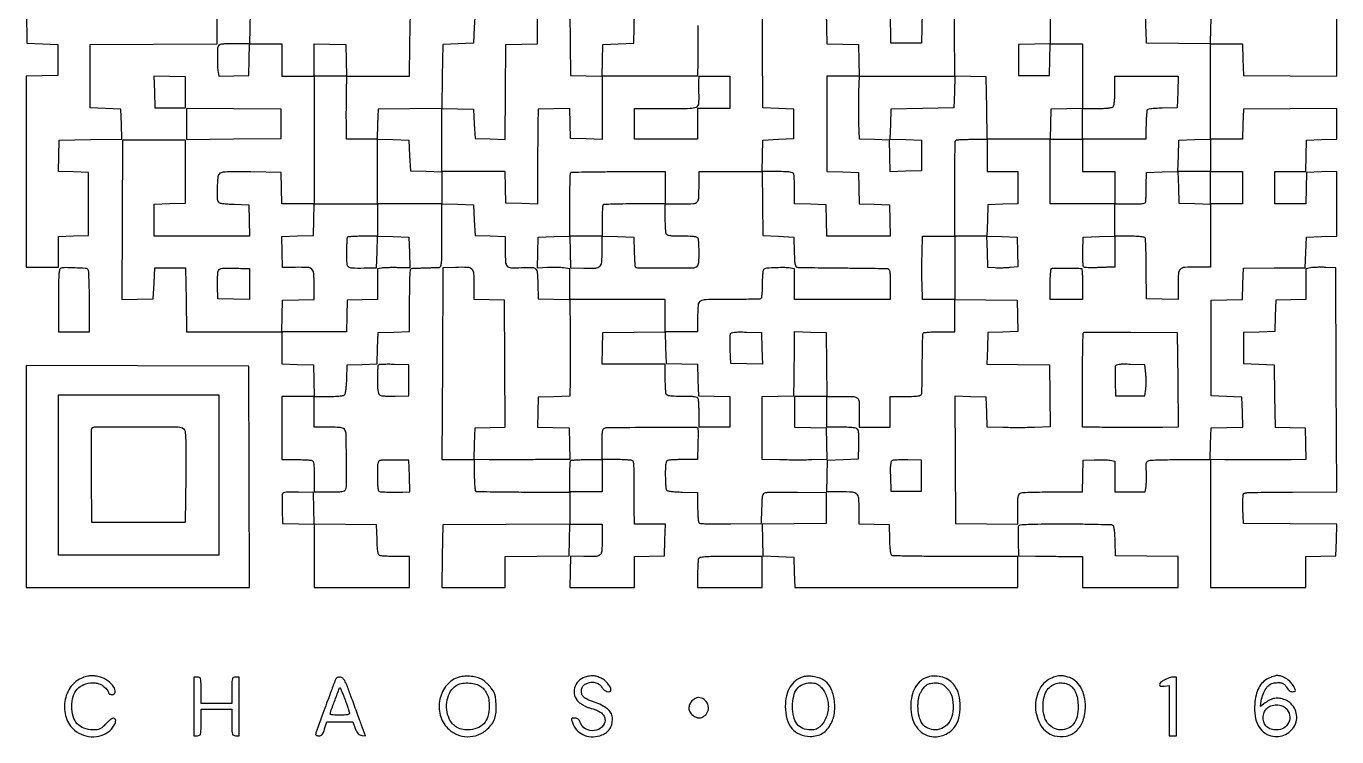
# Model space of a CAD drawing. Extents: x 179 to 1071, y 112 to 1107.
# Drawn here: x 179 to 1071, y 112 to 596 of the extents above; entities that cross this region are included whole.
import ezdxf

# ---------------------------------------------------------------- set-up
doc = ezdxf.new("R2010")
doc.units = 0

msp = doc.modelspace()

# ---------------------------------------------------------------- linework, layer by layer
for points in [[(723.5, 605.5), (723.783492, 594.783492), (724.066984, 584.066984), (734.783492, 583.783492), (745.5, 583.5), (745.783832, 572.75), (746.067663, 562), (735.033832, 562), (724, 562), (724, 529.533832), (724, 497.067663), (734.75, 496.783832), (745.5, 496.5), (745.783481, 485.784613), (746.066961, 475.069227), (756.283481, 474.784613), (766.5, 474.5), (766.783832, 463.75), (767.067663, 453), (745.567663, 453), (724.067663, 453), (723.783832, 463.75), (723.5, 474.5), (712.75, 474.783832), (702, 475.067663), (702, 484.452044, 0.005972), (701.955693, 488.161644, 0.007852), (701.821697, 491.544413, 0.005942), (701.632085, 494.36267, 0.07196), (701.393011, 495.418213, 0.205485), (700.600474, 496.232706, 0.062919), (698.908208, 496.697521, 0.03028), (695.946379, 496.940479, 0.005326), (690.359179, 497), (679.932337, 497), (680.216168, 507.75), (680.5, 518.5), (691, 519), (701.5, 519.5), (701.5, 529.5), (701.5, 539.5), (691, 540), (680.5, 540.5), (680.239403, 583.716061), (679.978806, 626.932122)], [(331.5, 605.5), (331.216168, 594.75), (330.932337, 584), (320.533556, 584, 0.004731), (314.632571, 583.944169, 0.035207), (311.839872, 583.694097, 0.088112), (310.335863, 583.16974, 0.190307), (309.574558, 582.23491, 0.070426), (309.16352, 579.792241, 0.007886), (309.105211, 574.142919, 0.010009), (309.250557, 568.43709, 0.033398), (309.670042, 564.715977), (310.173856, 561.931953), (320.336928, 562.215977), (330.5, 562.5), (330.783832, 573.25), (331.067663, 584), (342.033832, 584), (353, 584), (353, 573), (353, 562), (364, 562), (375, 562), (375, 518.5), (375, 475), (364.033832, 475), (353.067663, 475), (352.783832, 485.75), (352.5, 496.5), (332.002301, 496.771494, 0.002045), (319.988193, 496.881486, 0.017809), (314.65261, 496.718443, 0.040311), (311.692576, 496.280943, 0.179932), (310.252301, 495.330365, 0.141543), (309.351692, 492.864306, 0.011301), (309.026995, 485.861331, 0.011495), (309.021796, 478.858511, 0.136812), (309.800347, 476.288805, 0.199883), (310.589, 475.737468, 0.01918), (312.944063, 475.315749, 0.019108), (316.199826, 474.987032, 0.00836), (320.535034, 474.788805), (330.5, 474.5), (330.783832, 463.75), (331.067663, 453), (298.533832, 453), (266, 453), (266, 463.966168), (266, 474.932337), (276.75, 475.216168), (287.5, 475.5), (287.5, 497), (287.5, 518.5), (266, 518.5), (244.5, 518.5), (244.241371, 464.216081), (243.982742, 409.932162), (254.741371, 410.216081), (265.5, 410.5), (266, 421), (266.5, 431.5), (277, 431.5), (287.5, 431.5), (287.769502, 409.75), (288.039005, 388), (320.519502, 388), (353, 388), (353, 377.033832), (353, 366.067663), (363.75, 365.783832), (374.5, 365.5), (374.783832, 354.75), (375.067663, 344), (364.033832, 344), (353, 344), (353, 322.5), (353, 301), (362.418213, 301, -0.005951), (366.140776, 300.955695, -0.007831), (369.534475, 300.821697, -0.005915), (372.361889, 300.632106, -0.07203), (373.418213, 300.393011, -0.205218), (374.23239, 299.601595, -0.063068), (374.69735, 297.913621, -0.030363), (374.940414, 294.960143, -0.005351), (375, 289.393011), (375, 279), (385.393011, 279, 0.005351), (390.960143, 279.059586, 0.030363), (393.913621, 279.30265, 0.063068), (395.601595, 279.76761, 0.205218), (396.393011, 280.581787, 0.092035), (397.082732, 284.311621, 0.002469), (396.988198, 301.079487, 0.002013), (396.739749, 318.093092, 0.118746), (395.964816, 321.065741, 0.136247), (394.97615, 322.101327, 0.091172), (393.431565, 322.675502, 0.038385), (390.714599, 322.940782, 0.005149), (384.964816, 323), (375, 323), (375, 333.5), (375, 344), (384.877555, 344, 0.00775), (389.465038, 344.07111, 0.021862), (392.661716, 344.310401, 0.027915), (394.855494, 344.69658, 0.163434), (395.837437, 345.304124, 0.131421), (396.277004, 346.259099, 0.010763), (396.687053, 348.999888, 0.013854), (397.019842, 352.34104, 0.010217), (397.209882, 356.054124), (397.5, 365.5), (407.716519, 365.784613), (417.933039, 366.069227), (418.216519, 376.784613), (418.5, 387.5), (429.25, 387.783832), (440, 388.067663), (440, 409.533832, -0.002568), (440.055089, 420.259889, -0.011882), (440.266145, 426.458527, -0.011426), (440.590663, 430.473579, -0.35337), (441.25, 431.136287, -0.01653), (442.082962, 431.199333, -0.001096), (444.482813, 431.296087, -0.001584), (447.344678, 431.396108, -0.001183), (450.5, 431.488906, 0.001146), (453.691423, 431.582527, 0.001417), (456.664062, 431.684983, 0.001162), (459.160667, 431.783926, 0.010522), (460.25, 431.852619, 0.312073), (461.249695, 432.676042, 0.049103), (461.727972, 435.324407, 0.018446), (461.956075, 440.546541, 0.001691), (462, 453.533832), (462, 475.067663), (472.75, 474.783832), (483.5, 474.5), (484, 464), (484.5, 453.5), (494.75, 453.215017), (505, 452.930034), (505, 442.940266, 0.015392), (505.232838, 435.378243, 0.179967), (506.410368, 432.724939, 0.195301), (508.989826, 431.600011, 0.018616), (516, 431.682248, -0.013947), (523.304461, 431.836136, -0.193945), (525.695726, 430.8533, -0.182371), (526.813485, 428.459941, -0.012083), (527.215131, 420.7397), (527.5, 410.5), (538.21299, 410.216544), (548.925979, 409.933087), (549.21299, 388.216544, -0.001729), (549.302151, 379.079664, -0.00154), (549.332725, 369.584389, -0.001545), (549.307528, 361.046971, -0.004783), (549.217562, 355.283503), (548.935124, 344.067005), (538.217562, 343.783503), (527.5, 343.5), (527.215394, 333.284183), (526.930789, 323.068365), (537.715394, 322.784183), (548.5, 322.5), (548.783832, 311.75), (549.067663, 301), (539.283832, 300.989367, 0.000597), (534.647721, 300.978789, 0.000287), (528.702126, 300.954706, 0.000285), (522.499957, 300.922489, 0.000408), (517, 300.886304, -0.001173), (511.464508, 300.858358, -0.000792), (505.150999, 300.8513, -0.000798), (499.047262, 300.863891, -0.001591), (494.216168, 300.896937), (483.932337, 301), (484.216168, 311.75), (484.5, 322.5), (494.760596, 322.7851), (505.021193, 323.0702), (504.760596, 366.2851), (504.5, 409.5), (494.25, 409.784983), (484, 410.069966), (484, 419.999799, 0.018385), (483.714843, 427.752275, 0.190058), (482.352383, 430.578778, 0.180404), (479.390744, 431.792788, 0.01627), (471.243181, 431.788833), (462.5, 431.5), (462.242758, 366.25), (461.985517, 301), (472.992758, 301), (484, 301), (484, 290.559017, 0.008442), (484.068278, 286.515425, 0.012899), (484.277094, 283.013819, 0.007412), (484.56731, 280.126686, 0.229458), (484.9433, 279.535043, 0.133926), (485.747699, 279.297357, 0.000579), (494.879286, 279.115787, 0.002752), (505.278188, 278.978315, 0.001726), (517.4433, 278.926457), (549, 278.900863), (549, 267.961054), (549, 257.021245), (505.75, 256.760623), (462.5, 256.5), (462.230112, 235.25), (461.960225, 214), (483.480112, 214), (505, 214), (505, 224.480498), (505, 234.960995), (526.75, 235.230498), (548.5, 235.5), (548.783832, 246.25), (549.067663, 257), (560.033832, 257), (571, 257), (571, 246.606989, -0.012791), (570.794762, 238.585248, -0.195994), (569.642485, 236.126443, -0.183009), (567.064971, 235.08659, -0.010906), (558.524293, 235.089685), (549.5, 235.289825), (549.216168, 224.644912), (548.932337, 214), (570.966168, 214), (593, 214), (593, 224.465017), (593, 234.930034), (603.25, 235.215017), (613.5, 235.5), (613.783832, 246.25), (614.067663, 257), (603.533832, 257), (593, 257), (592.905133, 267.75, -0.001128), (592.873119, 272.623851, -0.000676), (592.855971, 278.415424, -0.000676), (592.854492, 284.179654, -0.001177), (592.870992, 288.962083, 0.007104), (592.830855, 293.738102, 0.019964), (592.622009, 297.073424, 0.022901), (592.278536, 299.373225, 0.205491), (591.715859, 300.19677, 0.117117), (590.829819, 300.503135, 0.007), (587.993096, 300.74692, 0.010204), (584.573455, 300.922577, 0.007336), (580.75, 300.984687), (571, 301), (571, 311.393011, -0.005351), (571.059586, 316.960143, -0.030363), (571.30265, 319.913621, -0.063068), (571.76761, 321.601595, -0.205218), (572.581787, 322.393011, -0.090721), (575.163116, 322.877312, -0.000363), (604.735819, 322.989344, -0.000184), (634.904728, 323.070625, -0.198215), (636.083333, 322.587487, -0.195794), (636.245504, 322.207851, -0.001928), (636.285267, 319.186075, -0.005961), (636.276071, 315.675605, -0.003785), (636.185662, 311.587487), (635.871323, 301), (626.517449, 301, 0.005991), (622.819538, 300.955691, 0.007872), (619.446625, 300.821697, 0.005967), (616.636623, 300.632065, 0.071896), (615.581787, 300.393011, 0.19467), (614.780298, 299.644942, 0.069116), (614.312224, 298.117276, 0.033827), (614.069372, 295.475625, 0.00643), (614.015313, 290.643011, 0.007667), (614.076365, 287.053911, 0.01058), (614.248711, 283.83567, 0.007459), (614.488206, 281.169273, 0.115972), (614.788357, 280.308205, 0.203525), (615.574104, 279.767283, 0.018199), (617.990067, 279.365112, 0.018521), (621.324269, 279.059111, 0.008043), (625.773044, 278.888212), (636, 278.660013), (636.015313, 269.080006, 0.007788), (636.079933, 265.317789, 0.010713), (636.26306, 261.94082, 0.00763), (636.517879, 259.144013, 0.115361), (636.837204, 258.22917, 0.230932), (637.904588, 257.572759, 0.012869), (641.908791, 257.285113, 0.012029), (648.071549, 257.150006, 0.002701), (658.571891, 257.22917), (679.5, 257.5), (679.784869, 267.7397, -0.004124), (680.012707, 274.055001, -0.045906), (680.354294, 276.550081, -0.136997), (681.045047, 277.814181, -0.140303), (682.284869, 278.523411, -0.055026), (683.854707, 278.730055, -0.002238), (689.57743, 278.824279, -0.003889), (696.368311, 278.852853, -0.002744), (704, 278.783711), (723.5, 278.5), (723.5, 268), (723.5, 257.5), (701.716367, 257.230404), (679.932734, 256.960808), (680.216367, 246.230404), (680.5, 235.5), (691, 235), (701.5, 234.5), (701.784983, 224.25), (702.069966, 214), (778.034983, 214), (854, 214), (854, 224.5), (854, 235), (811.75, 235.015313, -0.001703), (795.46619, 235.076689, -0.002721), (781.555149, 235.252233, -0.000555), (769.327854, 235.486659, -0.137313), (768.288805, 235.800347, -0.199883), (767.737468, 236.589, -0.01918), (767.315749, 238.944063, -0.019108), (766.987032, 242.199826, -0.00836), (766.788805, 246.535034), (766.5, 256.5), (756.25, 256.784983), (746, 257.069966), (746, 266.999799, 0.017854), (745.723942, 274.728168, 0.190437), (744.388411, 277.508694, 0.173978), (741.452885, 278.757246, 0.014411), (733.03191, 279), (723.932337, 279), (724.216168, 289.75), (724.5, 300.5), (735, 301), (745.5, 301.5), (745.788859, 310.850715, 0.009044), (745.84141, 314.957683, 0.018924), (745.703614, 318.150171, 0.020746), (745.412685, 320.513859, 0.132968), (744.916414, 321.600715, 0.154085), (743.875583, 322.271246, 0.035127), (741.794146, 322.685192, 0.024181), (738.653266, 322.929838, 0.007345), (733.877555, 323), (724, 323), (724, 333.5), (724, 344), (734.432612, 344, -0.011126), (742.286888, 343.825198, -0.165694), (744.809935, 342.838147, -0.207988), (745.916223, 340.601614, -0.018938), (745.988454, 334.240655, 0.002367), (745.936179, 331.841122, 0.002191), (745.904983, 329.378505, 0.002185), (745.896396, 327.18603, 0.00733), (745.9181, 325.75), (746, 323), (756.5, 323), (767, 323), (767, 333.5), (767, 344), (777.393011, 344, 0.005548), (782.847127, 344.060521, 0.028856), (785.845765, 344.300585, 0.056089), (787.591489, 344.745678, 0.213844), (788.369202, 345.519741, 0.083016), (788.603245, 346.66985, 0.001854), (788.781072, 352.332118, 0.00414), (788.910111, 358.979916, 0.002782), (788.952381, 366.576708, -0.002787), (788.994503, 374.133165, -0.004325), (789.123586, 380.65189, -0.00141), (789.299584, 386.278283, -0.130606), (789.535207, 387.056967, -0.229468), (790.126712, 387.432853, -0.007408), (793.013867, 387.722984, -0.012896), (796.515436, 387.931742, -0.00844), (800.559017, 388), (811, 388), (811, 399.019888), (811, 410.039775), (832.25, 409.769888), (853.5, 409.5), (853.783473, 398.785353), (854.066946, 388.070705), (843.783473, 387.785353), (833.5, 387.5), (833.216371, 376.769986), (832.932742, 366.039971), (854.216371, 365.769986), (875.5, 365.5), (875.769629, 344.338997), (876.039257, 323.177994), (865.269629, 322.838997, -0.004764), (860.370632, 322.731502, -0.002808), (854.515836, 322.691718, -0.002808), (848.666157, 322.717677, -0.004802), (843.78428, 322.813661), (833.068561, 323.127322), (832.78428, 333.313661), (832.5, 343.5), (821.739352, 343.78394), (810.978704, 344.067879), (811.239352, 300.78394), (811.5, 257.5), (832.75, 257.230112), (854, 256.960225), (854, 267.363481, -0.003777), (854.049424, 273.905666, -0.046669), (854.31856, 276.379193, -0.144899), (854.986643, 277.633395, -0.133718), (856.25, 278.369714, -0.056178), (857.845984, 278.61027, -0.002325), (863.630687, 278.799577, -0.00401), (870.499162, 278.937273, -0.002833), (878.216168, 278.986345), (897.932337, 279), (898.216168, 289.75), (898.5, 300.5), (906, 300.80649, -0.008667), (909.109769, 300.879612, -0.00841), (912.251562, 300.846169, -0.008349), (915.012596, 300.724159, -0.030569), (916.75, 300.511177), (920, 299.909374), (920, 289.454687), (920, 279), (930.372192, 279), (940.744384, 279), (941.240606, 282.75, 0.020239), (941.413553, 284.643411, 0.007234), (941.511592, 287.354508, 0.007164), (941.533497, 290.334585, 0.008407), (941.466288, 293.158963, -0.00749), (941.364576, 297.127075, -0.066355), (941.576942, 298.861018, -0.160581), (942.184633, 299.803224, -0.104734), (943.347873, 300.395308, -0.056676), (944.885355, 300.625916, -0.002168), (950.669375, 300.807096, -0.003862), (957.526973, 300.939151, -0.00271), (965.25, 300.986345), (985, 301), (985, 257.5), (985, 214), (1017.5, 214), (1050, 214), (1050, 224.465017), (1050, 234.930034), (1060.25, 235.215017), (1070.5, 235.5), (1070.783689, 246.235907), (1071.067378, 256.971814), (1039.283689, 257.235907), (1007.5, 257.5), (1007.215017, 267.75, -0.007246), (1007.156709, 272.132423, -0.017746), (1007.274931, 275.354413, -0.015192), (1007.514241, 277.679927, -0.341876), (1007.965017, 278.125, 0.009734), (1008.433715, 278.190887, 0.005777), (1008.989724, 278.286719, 0.005779), (1009.542273, 278.395159, 0.009908), (1010, 278.5, -0.058037), (1010.797166, 278.603436, -0.000249), (1019.520585, 278.713281, -0.001216), (1029.431692, 278.809046, -0.000766), (1041.006247, 278.875), (1071.012494, 279), (1070.756247, 355.25), (1070.5, 431.5), (1063.5, 431.807779, 0.009375), (1060.58164, 431.88131, 0.008811), (1057.601562, 431.84799, 0.008811), (1054.961002, 431.725313, 0.029867), (1053.25, 431.512466), (1050, 430.909374), (1050, 420.48967), (1050, 410.069966), (1039.75, 409.784983), (1029.5, 409.5), (1029.216508, 398.783492), (1028.933016, 388.066984), (1018.216508, 387.783492), (1007.5, 387.5), (1007.5, 377), (1007.5, 366.5), (1018, 366), (1028.5, 365.5), (1028.769787, 344.284765), (1029.039573, 323.069529), (1039.269787, 322.784765), (1049.5, 322.5), (1049.783832, 311.75), (1050.067663, 301), (1040.033832, 300.933333, -0.000618), (1035.300166, 300.907731, -0.000304), (1029.275563, 300.88625, -0.000301), (1023.017748, 300.871505, -0.000438), (1017.5, 300.866667, -0.000438), (1011.982252, 300.871505, -0.000301), (1005.724437, 300.88625, -0.000304), (999.699834, 300.907731, -0.000618), (994.966168, 300.933333), (984.932337, 301), (985.216168, 311.75), (985.5, 322.5), (996.284606, 322.784183), (1007.069211, 323.068365), (1006.784606, 333.284183), (1006.5, 343.5), (996, 344), (985.5, 344.5), (985.5, 377), (985.5, 409.5), (996.216508, 409.783492), (1006.933016, 410.066984), (1007.216508, 420.633698), (1007.5, 431.200412), (1028.5, 431.412472), (1049.5, 431.624533), (1050, 442.062266), (1050.5, 452.5), (1060.75, 452.784983), (1071, 453.069966), (1071, 475.069966), (1071, 497.069966), (1060.75, 496.784983), (1050.5, 496.5), (1050.216168, 485.75), (1049.932337, 475), (1039.466168, 475), (1029, 475), (1029, 486), (1029, 497), (1039.466168, 497), (1049.932337, 497), (1050.216168, 507.75), (1050.5, 518.5), (1060.75, 518.784983), (1071, 519.069966), (1071, 529.54903), (1071, 540.028094), (1039.25, 539.764047), (1007.5, 539.5), (1007.215017, 529.25), (1006.930034, 519), (995.965017, 519), (985, 519), (985, 551.5), (985, 584), (995.966168, 584), (1006.932337, 584), (1007.216168, 573.25), (1007.5, 562.5), (1039.25, 562.235953), (1071, 561.971906), (1071, 583.996689), (1071, 606.021473)], [(636.108012, 596.446503, 0.00528), (636.097498, 592.491529, -0.001327), (636.121465, 587.925328, -0.000763), (636.127344, 582.424074, -0.000763), (636.116386, 576.898271, -0.001275), (636.088227, 572.25), (636, 562), (603.5, 562), (571, 562), (571, 540.466168), (571, 518.932337), (560.25, 519.216168), (549.5, 519.5), (549.214647, 529.783473), (548.929295, 540.066946), (538.214647, 539.783473), (527.5, 539.5), (527.296894, 529, 0.00223), (527.21541, 523.524462, 0.000669), (527.139675, 515.185374, 0.000671), (527.079753, 505.826318, 0.000727), (527.046894, 496.716168), (527, 474.932337), (516.25, 475.216168), (505.5, 475.5), (505.216168, 486.25), (504.932337, 497), (483.466168, 497), (462, 497), (462, 486), (462, 475), (440, 475), (418, 475), (418, 464.033832), (418, 453.067663), (428.75, 452.783832), (439.5, 452.5), (439.781553, 441.974646), (440.063106, 431.449292), (431.781553, 431.621779, 0.00581), (428.409301, 431.652825, 0.006287), (425.124894, 431.6036, 0.005954), (422.311657, 431.49251, 0.030065), (420.75, 431.317678), (418, 430.841089), (418, 420.455528), (418, 410.069966), (407.75, 409.784983), (397.5, 409.5), (397.216168, 398.75), (396.932337, 388), (374.932337, 388), (352.932337, 388), (353.216168, 398.75), (353.5, 409.5), (364.25, 409.783832), (375, 410.067663), (375, 419.998648, 0.017952), (374.722203, 427.733478, 0.189539), (373.383025, 430.531217, 0.179112), (370.458594, 431.751344, 0.015715), (362.295316, 431.827825), (353.5, 431.633786), (353.216515, 442.282722), (352.93303, 452.931657), (363.716515, 453.215829), (374.5, 453.5), (374.783832, 464.25), (375.067663, 475), (396.533832, 475), (418, 475), (418, 497), (418, 519), (407.5, 519), (397, 519), (396.914061, 529.75, -0.001818), (396.89273, 534.643724, -0.001066), (396.900982, 540.5, -0.001066), (396.934216, 546.356271, -0.001817), (396.990215, 551.25), (397.152308, 562), (386.076154, 562), (375, 562), (375, 573.033832), (375, 584.067663), (385.75, 583.783832), (396.5, 583.5), (396.783832, 572.75), (397.067663, 562), (418.514329, 562), (439.960995, 562), (440.230498, 583.75), (440.5, 605.5)], [(985.5, 605.5), (985.215971, 594.730592), (984.931943, 583.961185), (963.215971, 584.230592), (941.5, 584.5), (941.234794, 593, -0.009562), (941.12709, 601.924927, -0.173783)]]:
    msp.add_lwpolyline(points, format="xyb")
for points in [[(876, 605.567663), (876, 584.067663), (865.25, 583.783832), (854.5, 583.5), (854.5, 573), (854.5, 562.5), (865, 562.5), (875.5, 562.5), (875.783832, 573.25), (876.067663, 584), (887.033832, 584), (898, 584), (898, 562.033832), (898, 540.067663), (887.25, 539.783832), (876.5, 539.5), (876.215017, 529.25), (875.930034, 519), (854.484905, 519), (833.039775, 519), (832.769888, 540.25), (832.5, 561.5), (821.763809, 561.783692), (811.027617, 562.067383), (810.763809, 594.283692), (810.5, 626.5)], [(179.230112, 605.75), (179.5, 584.5), (190, 584), (200.5, 583.5), (200.5, 573), (200.5, 562.5), (189.75, 562.216168), (179, 561.932337), (179, 496.966168), (179, 432), (190, 432), (201, 432), (201, 442.465017), (201, 452.930034), (211.25, 453.215017), (221.5, 453.5), (221.5, 475), (221.5, 496.5), (211.216527, 496.785353), (200.933054, 497.070705), (201.216527, 507.785353), (201.5, 518.5), (222.784762, 518.769989), (244.069525, 519.039978), (243.784762, 529.269989), (243.5, 539.5), (233, 540), (222.5, 540.5), (222.5, 562), (222.5, 583.5), (265.75, 583.760623), (309, 584.021245), (309, 595.010623), (309, 606)], [(484.5, 605.5), (484, 595), (483.5, 584.5), (473, 584), (462.5, 583.5), (462.230552, 561.769448), (461.961104, 540.038896), (440.230552, 539.769448), (418.5, 539.5), (418.215394, 529.284183), (417.930789, 519.068365), (428.715394, 518.784183), (439.5, 518.5), (440, 508), (440.5, 497.5), (451.25, 497.216168), (462, 496.932337), (462, 518.5), (462, 540.067663), (472.75, 539.783832), (483.5, 539.5), (484, 529.5), (484.5, 519.5), (494.736101, 519.21517), (504.972202, 518.930341), (505.236101, 551.21517), (505.5, 583.5), (516.25, 583.783832), (527, 584.067663), (527, 595.033832), (527, 606)], [(548.960995, 606), (549.230498, 584.25), (549.5, 562.5), (560.215829, 562.216515), (570.931657, 561.93303), (571.215829, 572.716515), (571.5, 583.5), (582, 584), (592.5, 584.5), (592.783635, 595.230591), (593.06727, 605.961183)], [(788.769986, 605.783629), (788.5, 584.5), (778, 584.5), (767.5, 584.5), (767.230112, 605.75)]]:
    msp.add_lwpolyline(points)
for points in [[(266.215822, 551.284178), (266.5, 540.5), (277, 540.5), (287.5, 540.5), (287.5, 551), (287.5, 561.5), (276.715822, 561.784178), (265.931643, 562.068357)], [(288, 529.5), (288, 518.972294), (320.25, 519.236147), (352.5, 519.5), (352.5, 529.5), (352.5, 539.5), (320.25, 539.763853), (288, 540.027706)], [(963.216168, 486.25), (963.5, 475.5), (974.25, 475.216168), (985, 474.932337), (985, 485.966168), (985, 497), (973.966168, 497), (962.932337, 497)], [(179, 289.506286), (179, 214), (255.006326, 214), (331.012652, 214), (330.756326, 289.25), (330.5, 364.5), (254.75, 364.756286), (179, 365.012572)], [(310, 290.5), (310, 236), (255.5, 236), (201, 236), (201, 290.5), (201, 345), (255.5, 345), (310, 345)]]:
    msp.add_lwpolyline(points, close=True)
for points in [[(658, 551), (658, 540), (647, 540), (636, 540), (636, 529.5), (636, 519), (614.5, 519), (593, 519), (593, 529.5), (593, 540), (614.432612, 540, 0.003108), (630.991344, 540.102931, 0.095188), (635.021616, 540.929292, 0.272698), (636.741251, 543.208785, 0.038712), (636.964074, 549.315423, -0.004471), (636.891822, 551.574596, -0.003291), (636.850634, 554.078593, -0.003325), (636.843015, 556.447597, -0.00741), (636.875921, 558.25), (637, 562), (647.5, 562), (658, 562)], [(810.783832, 551.25), (810.5, 540.5), (789, 540), (767.5, 539.5), (767.215394, 529.284183), (766.930789, 519.068365), (777.715394, 518.784183), (788.5, 518.5), (788.5, 508), (788.5, 497.5), (777.784171, 497.216515), (767.068343, 496.93303), (766.784171, 507.716515), (766.5, 518.5), (756.313661, 518.78428), (746.127322, 519.068561), (745.813661, 529.78428, -0.004796), (745.717644, 534.664806, -0.002809), (745.691565, 540.51007, -0.002808), (745.731177, 546.358587, -0.004772), (745.838476, 551.25), (746.176952, 562), (778.622308, 562), (811.067663, 562)], [(962.783832, 551.25), (962.5, 540.5), (952.25, 540.215017, 0.00691), (947.549079, 540.019269, 0.021984), (944.420839, 539.707303, 0.026625), (942.368684, 539.298578, 0.310698), (941.858431, 538.715017, 0.00737), (941.600853, 536.179806, 0.007856), (941.424381, 533.691472, 0.005868), (941.292666, 530.655166, 0.002007), (941.171044, 526.25), (941, 519), (919.5, 519), (898, 519), (898, 508), (898, 497), (909, 497), (920, 497), (920, 486), (920, 475), (930.5, 475, 0.004226), (936.565511, 475.051263, 0.036659), (939.252776, 475.294279, 0.1079), (940.57789, 475.82115, 0.232766), (941.109715, 476.75, 0.009007), (941.159536, 477.866332, 0.000834), (941.22841, 480.629687, 0.001074), (941.297974, 483.925493, 0.000842), (941.359715, 487.5), (941.5, 496.5), (952.216508, 496.783492), (962.933016, 497.066984), (963.216508, 507.783492), (963.5, 518.5), (974.25, 518.783832), (985, 519.067663), (985, 508.033832), (985, 497), (996, 497), (1007, 497), (1007, 486), (1007, 475), (996, 475), (985, 475), (985, 453.5), (985, 432), (975.934259, 432, 0.014523), (967.533064, 431.755934, 0.174932), (964.604835, 430.502522, 0.18964), (963.27376, 427.712596, 0.017585), (963, 419.930985), (963, 409.932337), (952.25, 410.216168), (941.5, 410.5), (941.38082, 430.63382, 0.003169), (941.285248, 438.431055, 0.004865), (941.09401, 445.181209, 0.00179), (940.852713, 450.973759, 0.127779), (940.571803, 451.88382, 0.21528), (939.847277, 452.372226, 0.01611), (937.433472, 452.704582, 0.017838), (934.175119, 452.929566, 0.008317), (929.940983, 453), (920, 453), (920, 442.5), (920, 432), (916.75, 431.928155, 0.002292), (915.057468, 431.882975, 0.000692), (912.486064, 431.798976, 0.000693), (909.602445, 431.696783, 0.000753), (906.798303, 431.589285, -0.00985), (904.152285, 431.536027, -0.01308), (901.746061, 431.597956, -0.010398), (899.759044, 431.742638, -0.115533), (899.010073, 431.993775, -0.221917), (898.538934, 432.712155, -0.017117), (898.28033, 435.06485, -0.018183), (898.154831, 438.290488, -0.007895), (898.211769, 442.582645), (898.5, 452.5), (909.25, 452.783832), (920, 453.067663), (920, 464.033832), (920, 475), (898, 475), (876, 475), (876, 497), (876, 519), (887, 519), (898, 519), (898, 529.5), (898, 540), (907.8, 540, 0.008695), (912.071747, 540.074295, 0.018472), (915.369558, 540.311224, 0.019349), (917.799696, 540.671932, 0.150969), (918.8, 541.2, 0.150969), (919.328068, 542.200304, 0.019349), (919.688776, 544.630442, 0.018472), (919.925705, 547.928253, 0.008695), (920, 552.2), (920, 562), (941.533832, 562), (963.067663, 562)], [(833, 508), (833, 497), (843.5, 497), (854, 497), (854, 486.034983), (854, 475.069966), (843.75, 474.784983), (833.5, 474.5), (833.216527, 463.785353), (832.933054, 453.070705), (843.216527, 452.785353), (853.5, 452.5), (853.78342, 442.391609), (854.066839, 432.283218), (848.78342, 431.715855, -0.011874), (846.39765, 431.516829, -0.007318), (843.583255, 431.390526, -0.007337), (840.795686, 431.347207, -0.013035), (838.5, 431.405078), (833.5, 431.661665), (833.216168, 442.330833), (832.932337, 453), (821.966168, 453), (811, 453), (811, 431.5), (811, 410), (800.033832, 410), (789.067663, 410), (788.783832, 420.25, -0.004692), (788.697181, 424.984411, -0.002561), (788.675138, 430.79375, -0.002552), (788.713112, 436.698016, -0.004056), (788.812384, 441.75), (789.124768, 453), (800.062384, 453), (811, 453), (811, 485.333333, -0.00193), (811.04803, 497.777167, -0.00312), (811.195833, 508.364583, -0.000554), (811.394704, 517.697021, -0.193094), (811.666667, 518.333333, -0.178563), (812.245497, 518.600197, -0.004516), (815.172917, 518.804167, -0.009111), (818.658388, 518.951724, -0.006022), (822.666667, 519), (833, 519)], [(614, 486), (614, 475), (624.883369, 475, 0.012204), (633.226269, 475.20366, 0.197977), (635.714658, 476.374267, 0.177077), (636.798314, 479.013049, 0.009397), (636.986345, 488.25), (637, 497), (658.480498, 497), (679.960995, 497), (680.230498, 475.25), (680.5, 453.5), (691, 453), (701.5, 452.5), (701.784983, 442.25, 0.004763), (702.000036, 436.490501, 0.035883), (702.322312, 433.785517, 0.095904), (702.873599, 432.411423, 0.234535), (703.784983, 431.868466, 0.015478), (705.083295, 431.809232, 0.000194), (713.368089, 431.691168, 0.000571), (722.95327, 431.569242, 0.000374), (734, 431.449607, -0.000191), (745.084228, 431.333624, -0.000284), (754.789062, 431.222849, -0.000121), (763.093411, 431.121332, -0.005895), (764.75, 431.081141, -0.151336), (766.017209, 430.637954, -0.183118), (766.694497, 429.585335, -0.04914), (766.955727, 427.248406, -0.00328), (767, 420.5), (767, 410), (734.5, 410), (702, 410), (702, 420.420545), (702, 430.841089), (699.25, 431.308357, 0.040034), (695.361315, 431.652559, 0.011275), (689.268116, 431.56548, 0.007125), (683.133463, 431.251794, 0.122669), (681.23354, 430.644336, 0.200749), (680.668297, 429.854234, 0.025945), (680.303185, 427.763405, 0.021994), (680.070119, 424.743529, 0.008261), (680, 420.5, -0.009372), (679.931814, 416.86254, -0.014177), (679.723498, 413.703099, -0.008832), (679.432875, 411.115719, -0.225643), (679.058718, 410.53629, -0.131045), (678.278426, 410.300914, -0.001294), (672.387329, 410.125433, -0.004139), (665.574963, 409.996579, -0.002658), (657.669406, 409.954545, 0.003766), (641.501787, 409.832769, 0.133915), (637.925334, 408.799269, 0.244598), (636.320176, 406.142371, 0.015533), (636.013655, 396.75), (636, 388), (624.966168, 388), (613.932337, 388), (614.216168, 377.25), (614.5, 366.5), (625.216508, 366.216508), (635.933016, 365.933016), (636.216508, 355.216508), (636.5, 344.5), (647.25, 344.216168), (658, 343.932337), (658, 333.466168), (658, 323), (647.5, 323), (637, 323), (637, 331.918213, 0.006277), (636.955669, 335.449196, 0.008159), (636.821697, 338.68135, 0.006338), (636.631778, 341.373807, 0.070946), (636.393011, 342.418213, 0.204366), (635.605154, 343.231384, 0.063541), (633.93074, 343.696802, 0.030628), (631.003676, 343.940206, 0.005432), (625.5, 344, -0.005432), (619.996324, 344.059794, -0.030628), (617.06926, 344.303198, -0.063541), (615.394846, 344.768616, -0.204366), (614.606989, 345.581787, -0.07203), (614.367894, 346.638111, -0.005915), (614.178303, 349.465525, -0.007831), (614.044305, 352.859224, -0.005951), (614, 356.581787), (614, 366), (592.466168, 366), (570.932337, 366), (571.216168, 376.75), (571.5, 387.5), (592.75, 387.769888), (614, 388.039775), (614, 399.028468), (614, 410.017161), (592.25, 409.965783, -0.000274), (583.134479, 409.949254, -0.00025), (573.73125, 409.942069, -0.00025), (565.325668, 409.944052, -0.000811), (559.75, 409.957202), (549, 410), (549, 420.438727), (549, 430.877454), (544.75, 431.473534, 0.021494), (542.649769, 431.676547, 0.008551), (539.756135, 431.781569, 0.008444), (536.625754, 431.788732, 0.010508), (533.717693, 431.685118), (526.935386, 431.300623), (527.217693, 441.900311), (527.5, 452.5), (538.25, 452.783832), (549, 453.067663), (549, 474.367165, -0.002928), (549.048092, 482.580156, -0.004657), (549.195833, 489.605771, -0.001225), (549.396113, 495.711387, -0.189769), (549.666667, 496.333333, -0.192996), (550.302543, 496.605252, -0.00057), (559.488542, 496.804167, -0.003167), (569.914556, 496.951968, -0.00196), (582.166667, 497), (614, 497)], [(571.666667, 474.333333, 0.178563), (571.399803, 473.754503, 0.004516), (571.195833, 470.827083, 0.009111), (571.048276, 467.341612, 0.006022), (571, 463.333333), (571, 453), (559.966168, 453), (548.932337, 453), (549.216168, 442.26702), (549.5, 431.534039), (558.444855, 431.336119, 0.014564), (566.634, 431.393474, 0.180789), (569.458405, 432.567171, 0.190587), (570.743085, 435.277813, 0.016483), (571, 443.069015), (571, 453.067663), (581.75, 452.783832), (592.5, 452.5), (592.831495, 442.501838, 0.003665), (592.987871, 438.640214, 0.005738), (593.18483, 435.32142, 0.001909), (593.397961, 432.468558, 0.178617), (593.568832, 432.097835, 0.198585), (595.042316, 431.486409, 0.000728), (614.106498, 431.490119, 0.001111), (632.796202, 431.5625, 0.118197), (635.25, 432.166623, 0.146938), (636.146469, 433.033276, 0.081244), (636.67086, 434.477073, 0.039357), (636.934432, 436.917575, 0.007227), (637, 441.453396, 0.006668), (636.955641, 444.779332, 0.008541), (636.821697, 447.83856, 0.006839), (636.631409, 450.387512, 0.069666), (636.393011, 451.418213, 0.204366), (635.605154, 452.231384, 0.063541), (633.93074, 452.696802, 0.030628), (631.003676, 452.940206, 0.005432), (625.5, 453, -0.005432), (619.996324, 453.059794, -0.030628), (617.06926, 453.303198, -0.063541), (615.394846, 453.768616, -0.204366), (614.606989, 454.581787, -0.07203), (614.367894, 455.638111, -0.005915), (614.178303, 458.465525, -0.007831), (614.044305, 461.859224, -0.005951), (614, 465.581787), (614, 475), (593.166667, 475, 0.002993), (585.132422, 474.951903, 0.004756), (578.257292, 474.804167, 0.001277), (572.287675, 474.603799, 0.189545)], [(397.666667, 452.333333, 0.177249), (397.400158, 451.759125, 0.004969), (397.195833, 448.993753, 0.009584), (397.048296, 445.691465, 0.00637), (397, 441.900721, 0.011561), (397.171912, 434.466603, 0.20429), (398.193591, 432.347651, 0.175943), (400.494204, 431.454891, 0.008167), (409, 431.408013), (417.5, 431.5), (417.783832, 442.25), (418.067663, 453), (408.200498, 453, 0.006305), (404.370948, 452.951708, 0.009496), (401.03598, 452.804167, 0.004883), (398.241734, 452.599907, 0.177495)], [(202.75, 431.289119, 0.272722), (201.751498, 430.30815, 0.045503), (201.275503, 427.548748, 0.018204), (201.045339, 422.257466, 0.001767), (201, 409.426676), (201, 388), (211.5, 388), (222, 388), (222, 408.940983, 0.003257), (221.938292, 418.41464, 0.009572), (221.728543, 424.932171, 0.006189), (221.42525, 429.687546, 0.239728), (220.889204, 430.568476, 0.124114), (219.113507, 431.130649, 0.004984), (212.304847, 431.469154, 0.007408), (205.68448, 431.633984, 0.063617)], [(326.25, 431.128012), (331, 431), (331, 420.466168), (331, 409.932337), (320.25, 410.216168), (309.5, 410.5), (309.211167, 419.243181, -0.010535), (309.169604, 422.71971, -0.013298), (309.284432, 425.934118, -0.011402), (309.511812, 428.59945, -0.096571), (309.866177, 429.743181, -0.155497), (310.940375, 430.783284, -0.094385), (312.65879, 431.263567, -0.026257), (316.03947, 431.371184, -0.001566)], [(897.25, 431.060653, -0.365021), (897.551456, 430.762027, -0.004807), (897.779688, 427.933442, -0.01103), (897.946033, 424.530185, -0.006695), (898, 420.5), (898, 410), (887, 410), (876, 410), (876, 420.416667, -0.008224), (876.068487, 424.580407, -0.014892), (876.281922, 427.981357, -0.009559), (876.582499, 430.664112, -0.286844), (876.996752, 431.166667, -0.081344), (878.108687, 431.346564, -0.000826), (886.101252, 431.317924, -0.002564), (893.497125, 431.241279, -0.016302)], [(679.784178, 376.715822), (680.068357, 365.931643), (669.284178, 366.215822), (658.5, 366.5), (658.210159, 375.924983, -0.005535), (658.137174, 379.634259, -0.007531), (658.158783, 382.980936, -0.005233), (658.248144, 385.773814, -0.081166), (658.442274, 386.710164, -0.236652), (659.172333, 387.376284, -0.043922), (661.012272, 387.724596, -0.025951), (664.049899, 387.868732, -0.005823), (669.232115, 387.785181), (679.5, 387.5)], [(723.769502, 365.75), (724.039005, 344), (713.019502, 344), (702, 344), (702, 333.533832), (702, 323.067663), (712.75, 322.783832), (723.5, 322.5), (723.783485, 311.784171), (724.06697, 301.068343), (713.783485, 300.784171, -0.004715), (709.002406, 300.697158, -0.002491), (703.069211, 300.674697, -0.002478), (696.996921, 300.712063, -0.003828), (691.75, 300.81054), (680, 301.121081), (680, 322.526709), (680, 343.932337), (690.75, 344.216168), (701.5, 344.5), (701.677892, 355.5, 0.000736), (701.751286, 360.492621, 0.000438), (701.82471, 366.436501, 0.000438), (701.887493, 372.359856, 0.000759), (701.927892, 377.283832), (702, 388.067663), (712.75, 387.783832), (723.5, 387.5)], [(962.763853, 355.25), (963.027706, 323), (952.763853, 322.926805, -0.00126), (944.527276, 322.888824, -0.000694), (934.455126, 322.881746, -0.00058), (922.339842, 322.904102, -0.000334), (907.75, 322.957682), (898, 323), (898, 354.833333, -0.002001), (898.049029, 367.086392, -0.003231), (898.199888, 377.515513, -0.000593), (898.402981, 386.698691, -0.192864), (898.680468, 387.347135, -0.194926), (899.328722, 387.621499, -0.000608), (908.434599, 387.750224, -0.003285), (918.778546, 387.815907, -0.002034), (930.930468, 387.763802), (962.5, 387.5)], [(418.699448, 365.366114, 0.174545), (418.42056, 364.773397, 0.005931), (418.205463, 362.166431, 0.010534), (418.050713, 359.03601, 0.007082), (418, 355.455778, 0.008159), (418.071977, 351.045061, 0.025371), (418.319499, 348.082853, 0.036445), (418.73626, 346.097914, 0.15069), (419.399285, 345.083586, 0.132968), (420.486141, 344.587315, 0.020746), (422.849829, 344.296386, 0.018924), (426.042317, 344.15859, 0.009044), (430.149285, 344.211141), (439.5, 344.5), (439.5, 355), (439.5, 365.5), (429.449448, 365.782781, 0.006672), (425.547259, 365.840477, 0.010046), (422.145783, 365.777033, 0.005301), (419.300668, 365.636532, 0.183378)], [(920.44275, 364.711405, 0.081149), (920.248444, 363.774362, 0.00524), (920.158923, 360.981301, 0.007536), (920.137209, 357.634347, 0.00554), (920.210159, 353.924983), (920.5, 344.5), (930.5, 344.5), (940.5, 344.5), (941.08534, 348.886315, 0.022863), (941.269448, 350.99849, 0.010307), (941.326793, 353.780045, 0.01018), (941.266834, 356.724741, 0.013684), (941.08534, 359.386315), (940.5, 365.5), (930.732592, 365.786422, 0.006215), (925.820487, 365.869374, 0.027145), (922.9185, 365.724677, 0.046335), (921.158442, 365.373938, 0.232847)], [(223.453816, 321.740243, 0.089548), (223.261817, 320.729866, 0.000598), (223.19019, 311.747155, 0.00234), (223.168607, 301.460077, 0.00149), (223.235201, 289.490243), (223.5, 258.5), (255.5, 258.5), (287.5, 258.5), (287.765726, 289.5, 0.001225), (287.879013, 308.006621, 0.012082), (287.71941, 315.793845, 0.024457), (287.315418, 320.099227, 0.201729), (286.324597, 321.75, 0.157681), (282.495237, 323.016106, 0.001671), (254.221233, 323.106234, 0.001077), (225.335041, 323.03952, 0.309316)], [(419.75, 300.328083, 0.194519), (418.828773, 299.629012, 0.092714), (418.306364, 298.208976, 0.036871), (418.056246, 295.553468, 0.005051), (418, 289.985693, 0.009063), (418.069327, 286.161326, 0.013756), (418.281203, 282.842866, 0.008353), (418.576429, 280.119345, 0.226913), (418.957287, 279.526398, 0.121482), (420.247189, 279.110653, 0.007502), (424.297703, 278.887604, 0.010325), (429.338105, 278.790019, 0.00632), (435.283832, 278.872858), (440.067663, 279), (439.783832, 289.75), (439.5, 300.5), (430.5, 300.651407, 0.005154), (426.925513, 300.674691, 0.006569), (423.629687, 300.618886, 0.005222), (420.874884, 300.507225, 0.053537)], [(571, 290), (571, 279), (560, 279), (549, 279), (549, 289.333333, -0.006022), (549.048276, 293.341612, -0.009111), (549.195833, 296.827083, -0.004516), (549.399803, 299.754503, -0.178563), (549.666667, 300.333333, -0.178563), (550.245497, 300.600197, -0.004516), (553.172917, 300.804167, -0.009111), (556.658388, 300.951724, -0.006022), (560.666667, 301), (571, 301)], [(768.211769, 300.1713, 0.194409), (767.60482, 299.304382, 0.033527), (767.279413, 297.284794, 0.023597), (767.138468, 294.191727, 0.006852), (767.211769, 289.417355), (767.5, 279.5), (778, 279.5), (788.5, 279.5), (788.5, 290), (788.5, 300.5), (779, 300.753945, 0.008497), (775.267186, 300.790269, 0.011674), (771.912207, 300.687545, 0.00849), (769.137493, 300.490389, 0.12262)], [(353.442274, 277.710164, 0.081166), (353.248144, 276.773814, 0.005233), (353.158783, 273.980936, 0.007531), (353.137174, 270.634259, 0.005535), (353.210159, 266.924983), (353.5, 257.5), (364.25, 257.216168), (375, 256.932337), (375, 235.466168), (375, 214), (407.5, 214), (440, 214), (440, 224.5), (440, 235), (430.25, 235.015313, -0.007309), (426.426877, 235.077211, -0.010173), (423.008274, 235.252233, -0.006962), (420.172107, 235.495095, -0.117226), (419.288805, 235.800347, -0.199883), (418.737468, 236.589, -0.01918), (418.315749, 238.944063, -0.019108), (417.987032, 242.199826, -0.00836), (417.788805, 246.535034), (417.5, 256.5), (396.283631, 256.76979), (375.067262, 257.03958), (374.783631, 267.76979), (374.5, 278.5), (364.232115, 278.785181, 0.005823), (359.049899, 278.868732, 0.025951), (356.012272, 278.724596, 0.043922), (354.172333, 278.376284, 0.236652)], [(854.428774, 255.674983, 0.081654), (854.239658, 254.758353, 0.005045), (854.154817, 251.970602, 0.007376), (854.136178, 248.631743, 0.005394), (854.210159, 244.924983), (854.5, 235.5), (866, 235.320067, 0.000633), (871.148269, 235.246037, 0.000405), (877.132812, 235.172407, 0.000406), (882.998777, 235.10975, 0.000758), (887.75, 235.070067), (898, 235), (898, 224.5), (898, 214), (930.5, 214), (963, 214), (963, 224.480112), (963, 234.960225), (941.75, 235.230112), (920.5, 235.5), (920.211195, 245.464966, 0.00836), (920.012968, 249.800174, 0.019108), (919.684251, 253.055937, 0.01918), (919.262532, 255.411, 0.199883), (918.711195, 256.199653, 0.135333), (917.690432, 256.512156, 0.000975), (908.666882, 256.747767, 0.003618), (898.29667, 256.923247, 0.002299), (886.218615, 256.984687, 0.001608), (869.895267, 256.940185, 0.008809), (861.079686, 256.732462, 0.007835), (855.419669, 256.410368, 0.290771)], [(636.606989, 233.418213, 0.070946), (636.368222, 232.373807, 0.006338), (636.178303, 229.68135, 0.008159), (636.044331, 226.449196, 0.006277), (636, 222.918213), (636, 214), (658, 214), (680, 214), (680, 224.5), (680, 235), (658.606989, 235, 0.002045), (646.485827, 234.950434, 0.015901), (640.835307, 234.724422, 0.030015), (637.662537, 234.303854, 0.258697)], [(217.5, 152.497852, 0.151823), (209.472216, 146.505643, 0.118804), (205.299286, 136.403839, 0.116356), (206.146715, 125.338012, 0.141735), (211.90317, 116.73493, 0.095737), (217.949478, 113.363869, 0.088242), (224.997022, 112.358537, 0.091404), (231.745496, 113.843799, 0.113313), (236.949441, 117.595198, 0.04285), (238.922232, 120.273353, 0.087222), (239.876992, 122.697246, 0.177349), (239.634456, 124.303978, 0.27405), (238.459945, 125, 0.139005), (237.639653, 124.767457, 0.022493), (236.25453, 123.825, 0.023345), (234.684522, 122.53154, 0.018643), (233.114781, 121, -0.019254), (230.793343, 118.740582, -0.075945), (229.131745, 117.647772, -0.08261), (227.291614, 117.147771, -0.025313), (224.404836, 117.003738, -0.088175), (218.326975, 118.088749, -0.121884), (213.757888, 121.182042, -0.11374), (210.953485, 126.236005, -0.070136), (210, 133, -0.070304), (210.948394, 139.71158, -0.111532), (213.734341, 144.776242, -0.120608), (218.240611, 147.896959, -0.091463), (224.173275, 148.996262, -0.027613), (226.603275, 148.863911, -0.053135), (228.505913, 148.446841, -0.057121), (230.18685, 147.663522, -0.037344), (231.923275, 146.411106, -0.024684), (233.101035, 145.316403, -0.029235), (234.096212, 144.168188, -0.030206), (234.805555, 143.120751, -0.134523), (235, 142.411106, 0.158292), (235.183738, 141.845271, 0.107656), (235.692915, 141.391111, 0.080618), (236.490574, 141.097249, 0.048059), (237.5, 141, 0.374095), (239.456794, 142.702281, 0.185538), (238.656263, 146.1521, 0.085105), (234.594809, 150.385095, 0.091621), (229.453076, 152.891347, 0.022483), (226.022624, 153.679571, 0.053501), (223.416581, 153.872752, 0.053816), (220.838077, 153.508236, 0.02298)], [(293, 133), (293, 113), (295.5, 113, 0.104331), (296.950811, 113.306062, 0.224677), (297.680556, 114.15, 0.064117), (297.955995, 116.064536, 0.003707), (298, 122), (298, 131), (308.5, 131), (319, 131), (319, 122, 0.003707), (319.044005, 116.064536, 0.064117), (319.319444, 114.15, 0.224677), (320.049189, 113.306062, 0.104331), (321.5, 113), (324, 113), (324, 133), (324, 153), (321.5, 153, 0.104331), (320.049189, 152.693938, 0.224677), (319.319444, 151.85, 0.064117), (319.044005, 149.935464, 0.003707), (319, 144), (319, 135), (308.5, 135), (298, 135), (298, 144, 0.003707), (297.955995, 149.935464, 0.064117), (297.680556, 151.85, 0.224677), (296.950811, 152.693938, 0.104331), (295.5, 153), (293, 153)], [(389.540049, 151.304095, 0.006201), (386.574915, 143.547758, 0.00133), (381.635038, 130.018336, 0.000183), (376.178819, 114.933177, 0.08689), (376, 113.911944, 0.229549), (376.169296, 113.562618, 0.073723), (376.682802, 113.267884, 0.056167), (377.434269, 113.06664, 0.037379), (378.324432, 113, 0.095545), (379.569074, 113.240029, 0.129489), (380.48445, 113.919531, 0.076354), (381.255528, 115.259181, 0.017189), (382.123985, 117.75), (383.599106, 122.5), (392.419839, 122.5), (401.240573, 122.5), (402.993066, 118, 0.02143), (403.998615, 115.712921, 0.070424), (404.924587, 114.352717, 0.100929), (405.988704, 113.574721, 0.077731), (407.376321, 113.183236), (410.007083, 112.866472), (407.292082, 120.183236, -0.000625), (405.937853, 123.846832, -0.00023), (404.034715, 129.022576, -0.000228), (401.961075, 134.677983, -0.000273), (400.015727, 140, 0.004163), (397.258358, 147.365309, 0.035859), (395.769181, 150.543058, 0.092277), (394.45984, 152.116771, 0.145094), (392.854934, 152.804095, 0.047463), (391.656873, 152.829979, 0.088148), (390.717632, 152.591058, 0.104056), (390.02067, 152.080433, 0.088628)], [(473.61989, 152.817289, 0.150868), (465.331643, 147.500667, 0.121744), (460.626391, 137.971904, 0.117465), (460.817096, 127.065753, 0.134313), (465.97254, 118.02746, 0.095025), (472.111716, 113.864124, 0.098151), (479.285002, 112.329501, 0.097105), (486.563987, 113.642934, 0.090896), (493.000894, 117.619773, 0.054006), (496.057427, 121.047771, 0.074479), (497.928403, 124.71664, 0.064535), (498.802736, 129.166628, 0.0304), (498.828183, 135.034942, 0.014925), (498.496498, 138.869129, 0.049556), (497.956742, 141.338798, 0.060526), (497.006343, 143.383476, 0.030946), (495.364474, 145.693632, 0.021123), (493.968427, 147.278965, 0.016143), (492.316063, 148.894993, 0.016409), (490.667424, 150.309703, 0.036593), (489.307124, 151.246769, 0.06662), (486.01373, 152.627638, 0.041072), (481.875002, 153.388801, 0.040224), (477.534321, 153.472922, 0.05251)], [(559.312913, 152.897522, 0.131266), (554.833524, 150.196135, 0.129185), (552.264839, 145.605398, 0.131502), (552.308037, 140.409963, 0.138276), (554.95235, 136.044512, 0.041262), (556.403551, 134.897428, 0.022674), (558.34563, 133.730471, 0.022461), (560.437275, 132.717996, 0.033238), (562.35809, 132.039732, -0.026876), (567.309744, 130.361729, -0.071621), (570.53308, 128.501296, -0.106106), (572.351535, 126.311021, -0.120957), (573, 123.669686, -0.208941), (570.907459, 118.880793, -0.161782), (565.668209, 116.502633, -0.151441), (559.784367, 117.66646, -0.187008), (556.187343, 121.892431, 0.036496), (555.529208, 123.413372, 0.095832), (554.791849, 124.339455, 0.113484), (553.844719, 124.834093, 0.063909), (552.55202, 125, 0.027762), (550.704825, 124.897358, 0.308559), (550.173086, 124.440682, 0.158451), (550.220231, 123.529184, 0.007454), (551.37882, 120.635782, 0.106235), (554.502237, 116.142539, 0.100794), (559.250751, 113.226254, 0.096065), (564.962389, 112.314452, 0.087062), (570.817285, 113.543569, 0.06516), (573.988447, 115.32049, 0.088148), (576.233381, 117.710664, 0.085956), (577.554248, 120.777017, 0.05888), (578, 124.54913, 0.107579), (577.28296, 127.843181, 0.092439), (575.239171, 130.748659, 0.072234), (571.791839, 133.257953, 0.037721), (566.908715, 135.37786, -0.014531), (561.803313, 137.318404, -0.062481), (558.982592, 138.922565, -0.113361), (557.528513, 140.637926, -0.121341), (557.015313, 142.773053, -0.043908), (557.231166, 145.078022, -0.102447), (557.879477, 146.676463, -0.105918), (559.093061, 147.853824, -0.049009), (561.070967, 148.836882, -0.076838), (563.954989, 149.451428, -0.087923), (566.751371, 149.117577, -0.092816), (569.145373, 147.8733, -0.097614), (570.877393, 145.865393, 0.100872), (572.40514, 144.117235, 0.092801), (574.53915, 143.042761, 0.151051), (576.261317, 143.074561, 0.323776), (577, 144.095708, 0.126602), (576.444451, 146.254621, 0.051957), (574.705047, 148.756367, 0.05011), (572.326215, 151.014124, 0.069749), (569.781414, 152.470784, 0.024395), (566.892077, 153.466366, 0.060651), (564.688774, 153.826221, 0.058819), (562.423641, 153.652007, 0.021846)], [(707.913572, 153.088032, 0.085036), (702.636162, 150.344995, 0.094208), (698.789788, 146.08083, 0.083832), (696.477897, 140.272317, 0.05293), (695.705882, 133, 0.065616), (696.831261, 124.461472, 0.106939), (700.161122, 117.989075, 0.12112), (705.515477, 113.989974, 0.100446), (712.505462, 112.571429, 0.056533), (717.214517, 113.105567, 0.081381), (721.089592, 114.690713, 0.080995), (724.269033, 117.436469, 0.055444), (726.912266, 121.418154, 0.092132), (729.286825, 129.331321, 0.072457), (728.956148, 138.293724, 0.076983), (726.188282, 146.239408, 0.139223), (721.451286, 151.168444, 0.058464), (718.385158, 152.507645, 0.038556), (714.624865, 153.340354, 0.03904), (710.887441, 153.575431, 0.073745)], [(792.619302, 152.965577, 0.103791), (787.880689, 150.390624, 0.085403), (784.183932, 145.964093, 0.075144), (781.837242, 140.009431, 0.056409), (781.043924, 133, 0.062624), (782.018944, 125.245842, 0.09016), (784.895708, 118.97328, 0.101787), (789.475277, 114.637316, 0.10194), (795.39206, 112.463916, 0.074884), (799.637757, 112.466627, 0.060174), (804.044152, 113.687699, 0.060716), (807.992508, 115.905667, 0.0799), (810.888555, 118.843491, 0.094199), (813.756118, 125.080698, 0.060787), (814.724042, 132.997047, 0.060795), (813.759951, 140.912516, 0.094312), (810.895341, 147.14698, 0.085873), (807.426714, 150.583131, 0.075428), (802.851299, 152.843169, 0.073795), (797.715203, 153.676787, 0.076272)], [(877.5, 152.503716, 0.189598), (868.896264, 145.058848, 0.12957), (865.978985, 132.314585, 0.13015), (869.725237, 119.829776, 0.191646), (878.78926, 113.056746, 0.116714), (886.969309, 112.805894, 0.137845), (893.830208, 116.340187, 0.122881), (898.377412, 123.332215, 0.082331), (899.978038, 132.782119, 0.057337), (899.180141, 139.937374, 0.076938), (896.768307, 145.990315, 0.087556), (892.952516, 150.453, 0.104818), (888.056846, 153.000752, 0.020052), (885.019922, 153.714614, 0.059525), (882.889581, 153.867969, 0.056344), (880.719483, 153.518614, 0.016597)], [(953.685637, 150.898894, 0.040429), (951.042753, 149.218472, 0.244734), (950.367978, 147.798455, 0.364713), (951.209873, 146.868754, 0.059543), (953.834108, 146.825366), (957, 147.150733), (957, 130.075366), (957, 113), (959.5, 113), (962, 113), (962, 133), (962, 153), (959.75, 152.955804, 0.057524), (958.627051, 152.803779, 0.019382), (957.040468, 152.333356, 0.018989), (955.311108, 151.672576, 0.020649)], [(1024.423711, 151.980654, 0.078832), (1020.658927, 149.310072, 0.07829), (1017.895114, 145.59966, 0.066634), (1016.10031, 140.696214, 0.03845), (1015.215978, 134.463724, 0.049556), (1015.496722, 126.43239, 0.085372), (1017.496031, 120.066338, 0.10343), (1021.151517, 115.55297, 0.105608), (1026.283492, 112.923664, 0.182678), (1036.245731, 113.90651, 0.187016), (1042.946277, 121.225345, 0.199058), (1042.741734, 130.774669, 0.196416), (1035.839529, 137.447531, 0.056557), (1032.27152, 138.425854, 0.076593), (1028.933657, 138.431643, 0.074138), (1025.66805, 137.424486, 0.04928), (1022.312327, 135.387141), (1019.124653, 132.993295), (1019.703396, 136.746647, -0.05035), (1020.909154, 141.398793, -0.06699), (1022.955014, 145.252957, -0.079921), (1025.580936, 147.900594, -0.132348), (1028.5, 149.022208, -0.027747), (1031.729084, 149.177964, -0.085553), (1033.872904, 148.792345, -0.110742), (1035.446383, 147.785465, -0.066003), (1036.79651, 146.006323, 0.040709), (1037.668969, 144.727514, 0.060471), (1038.64127, 143.784858, 0.070627), (1039.67977, 143.206547, 0.091321), (1040.75, 143.006323, 0.06118), (1042.340939, 143.197186, 0.332088), (1042.85926, 143.827852, 0.137752), (1042.581258, 145.030817, 0.011655), (1040.974365, 147.810176, 0.075868), (1039.054523, 150.094334, 0.04896), (1036.241313, 152.113573, 0.049277), (1033.121065, 153.530396, 0.082236), (1030.282119, 153.999211, 0.066726), (1029.335821, 153.871934, 0.016218), (1027.826088, 153.405935, 0.016343), (1026.115048, 152.753088, 0.015616)], [(396.058336, 137.354704, -0.004795), (397.182621, 134.254905, -0.006551), (398.131829, 131.440132, -0.004443), (398.87369, 129.069296, -0.072997), (398.996373, 128.25, -0.292883), (398.633311, 127.679725, -0.061062), (397.449861, 127.297937, -0.036395), (395.487265, 127.066594, -0.011145), (392.5, 127, -0.01055), (390.007863, 127.052591, -0.01744), (387.909375, 127.214654, -0.011579), (386.247539, 127.440558, -0.368583), (386, 127.730737, -0.087435), (386.330897, 129.608523, -0.002427), (389.202111, 137.384662, -0.000998), (392.274706, 145.533957, -0.54424), (392.706665, 145.626668, -0.098812), (392.945822, 145.268252, -0.001615), (393.863339, 143.024659, -0.004134), (394.903557, 140.395122, -0.002725)], [(487.701451, 147.040484, -0.072597), (490.574073, 144.657574, -0.075113), (492.606514, 141.57848, -0.066568), (493.803953, 137.714921, -0.041925), (494.2, 133, -0.069754), (493.245879, 126.19412, -0.115351), (490.435464, 121.149101, -0.122937), (485.830438, 118.077703, -0.085909), (479.654292, 117.003738, -0.053702), (475.396643, 117.45903, -0.080875), (471.930932, 118.82415, -0.083847), (469.163929, 121.173426, -0.062261), (466.978758, 124.54388, -0.088397), (465.252736, 130.672936, -0.076195), (465.613805, 137.361748, -0.080547), (467.891488, 143.290819, -0.122753), (471.718562, 147.223391, -0.091593), (475.138116, 148.557712, -0.050242), (479.630813, 148.958422, -0.049969), (484.1603, 148.452202, -0.084297)], [(719.982649, 146.171197, -0.064408), (721.943053, 143.628272, -0.041248), (723.552724, 140.258838, -0.040305), (724.628378, 136.555223, -0.050566), (724.988846, 133, -0.050566), (724.628378, 129.444777, -0.040305), (723.552724, 125.741162, -0.041248), (721.943053, 122.371728, -0.064408), (719.982649, 119.828803, -0.035588), (718.357142, 118.419573, -0.067087), (716.843838, 117.57482, -0.064058), (715.113726, 117.13818, -0.029827), (712.799429, 117, -0.098271), (707.51678, 118.04839, -0.132988), (703.678186, 121.004557, -0.109725), (701.382433, 125.990016, -0.053292), (700.633152, 133, -0.053292), (701.382433, 140.009984, -0.109725), (703.678186, 144.995443, -0.132988), (707.51678, 147.95161, -0.098271), (712.799429, 149, -0.029827), (715.113726, 148.86182, -0.064058), (716.843838, 148.42518, -0.067087), (718.357142, 147.580427, -0.035588)], [(805.510276, 145.689724, -0.033317), (807.091958, 143.881939, -0.046829), (808.227214, 142.065494, -0.046583), (809.008687, 140.061998, -0.0325), (809.52382, 137.689724, -0.063702), (809.70139, 129.477134, -0.102495), (807.574125, 122.833694, -0.128697), (803.435214, 118.56662, -0.138314), (797.85, 117.022236, -0.105676), (792.78233, 118.132507, -0.128833), (789.026012, 121.185689, -0.104915), (786.748335, 126.245592, -0.053677), (786.003738, 133.20034, -0.017951), (786.119663, 136.375737, -0.035434), (786.479691, 138.872192, -0.042119), (787.130509, 140.989182, -0.041276), (788.130319, 142.982316, -0.031083), (790.273677, 146.051604, -0.086982), (792.229695, 147.786364, -0.094862), (794.555164, 148.669215, -0.041616), (797.85, 148.968197, -0.031122), (800.257871, 148.835839, -0.071938), (802.003976, 148.369903, -0.06881), (803.592934, 147.413546, -0.026555)], [(889.642039, 147.227764, -0.072277), (891.970527, 144.716966, -0.060895), (893.652071, 141.501168, -0.053575), (894.664366, 137.587543, -0.036532), (895, 133, -0.055237), (894.243402, 126.172301, -0.104734), (891.94997, 121.164089, -0.127279), (888.189298, 118.126329, -0.105679), (883.15, 117.022236, -0.138314), (877.564786, 118.56662, -0.128697), (873.425875, 122.833694, -0.102495), (871.29861, 129.477134, -0.063702), (871.47618, 137.689724, -0.073431), (872.867681, 142.261664, -0.090281), (875.463043, 145.880817, -0.096551), (879.009803, 148.184791, -0.097482), (883.15, 148.977764, -0.031077), (885.059862, 148.849142, -0.033494), (886.890809, 148.484962, -0.036271), (888.478586, 147.930777, -0.067711)], [(632.174314, 136.685549, 0.084431), (630.548014, 134.234022, 0.116811), (630.06515, 131.649429, 0.120722), (630.795565, 129.185152, 0.094239), (632.634859, 127.07258, 0.050454), (634.938445, 125.610011, 0.109877), (636.95816, 125.102903, 0.116527), (638.924505, 125.511523, 0.061015), (641.055883, 126.844168, 0.168163), (643.144078, 130.19773, 0.145442), (642.873023, 134.353102, 0.143502), (640.367155, 137.725397, 0.163094), (636.56353, 139, 0.081708), (635.55852, 138.834662, 0.039807), (634.360551, 138.32013, 0.038102), (633.169788, 137.571226, 0.044785)], [(1036.545455, 131.545455, -0.146757), (1038.933325, 127.11108, -0.15498), (1038.415821, 122.199816, -0.151746), (1035.137961, 118.414622, -0.139879), (1030.180313, 117, -0.071389), (1026.353947, 117.549121, -0.110191), (1023.44048, 119.158085, -0.119198), (1021.635218, 121.74402, -0.093314), (1021, 125.118035, -0.083921), (1021.621413, 128.794328, -0.114775), (1023.408515, 131.623072, -0.113819), (1026.273762, 133.388197, -0.081548), (1030, 134, -0.032708), (1032.063279, 133.864886, -0.057058), (1033.724242, 133.45, -0.061499), (1035.162777, 132.69813, -0.045266)]]:
    msp.add_lwpolyline(points, format="xyb", close=True)

doc.saveas('drawing.dxf')
